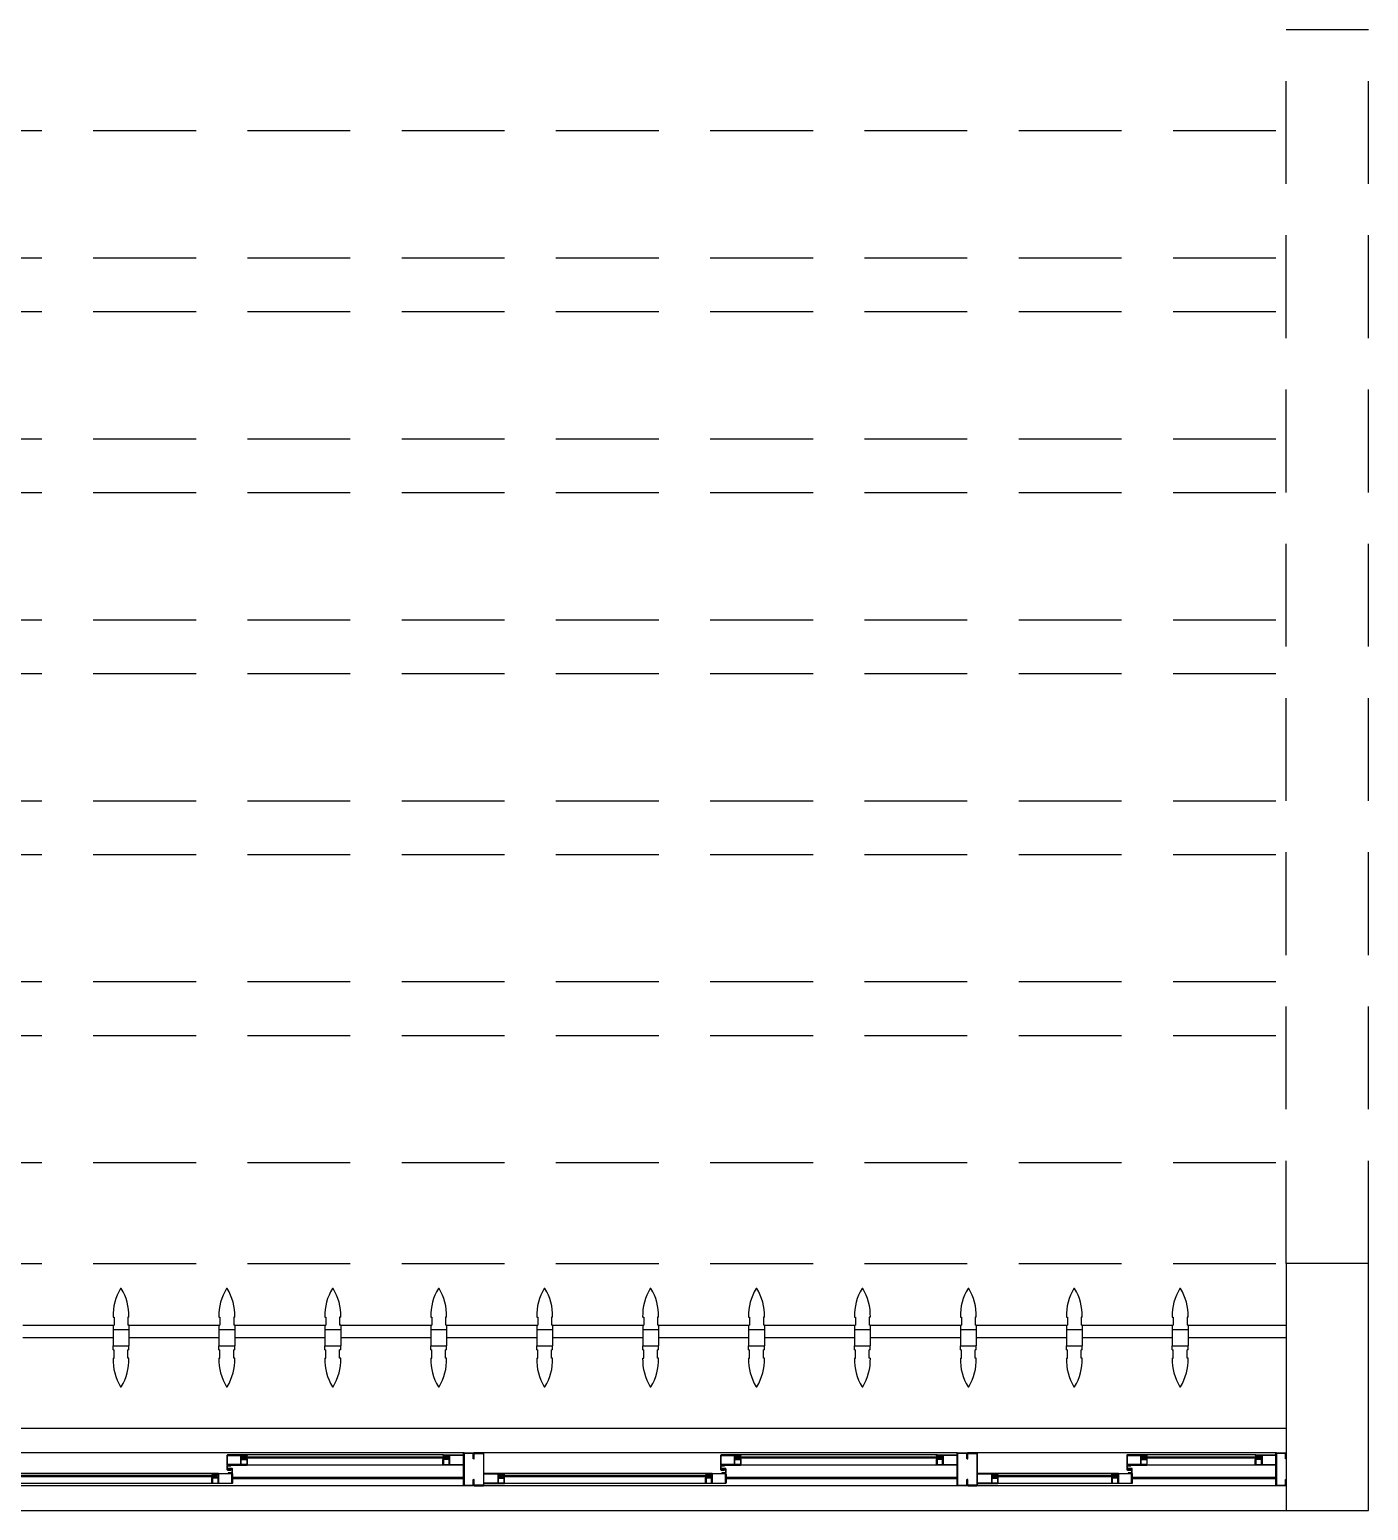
# Model space of a CAD drawing. Header units: millimetres. Extents: x 1887 to 2405, y 1100 to 1335.
# Drawn here: x 2078.505 to 2081.76, y 1181.048 to 1184.648 of the extents above; entities that cross this region are included whole.
import ezdxf

# ---------------------------------------------------------------- set-up
doc = ezdxf.new("R2010")
doc.units = ezdxf.units.MM
doc.linetypes.add('HIDDEN', pattern=[0.375, 0.25, -0.125])
for name, color, linetype in [('AR-BRISES', 1, 'Continuous'), ('AR-ESQ', 1, 'Continuous'), ('AR-ESTC', 3, 'Continuous'), ('AR-PEITORIL', 1, 'Continuous'), ('AR-PROJ', 1, 'HIDDEN'), ('BR-PAINEL', 1, 'Continuous'), ('BR-SUPORTE', 1, 'Continuous'), ('DT-ESQ-BAGUETE-C', 2, 'Continuous'), ('DT-ESQ-BAGUETE-V', 1, 'Continuous'), ('DT-ESQ-CHAPA DOBRADA-V', 1, 'Continuous'), ('DT-ESQ-PERFIL CADEIRA-C', 2, 'Continuous'), ('DT-ESQ-PERFIL CADEIRA-V', 1, 'Continuous'), ('DT-ESQ-PERFIL U SIMPLES-C', 2, 'Continuous'), ('DT-ESQ-PERFIL U-C', 2, 'Continuous'), ('DT-ESQ-PERFIL U-V', 1, 'Continuous'), ('DT-ESQ-VIDRO-C', 2, 'Continuous'), ('PG-PROJ', 1, 'HIDDEN')]:
    doc.layers.add(name, color=color, linetype=linetype)

# ---------------------------------------------------------------- blocks, each defined once
blk = doc.blocks.new('EF40-P')
at = {"layer": 'DT-ESQ-BAGUETE-C', "color": 2, "ltscale": 0.1}
for points in [[(0.4225, -0.08), (0.409, -0.08), (0.409, -0.0785), (0.422, -0.0785, 0.414214), (0.4225, -0.078), (0.4225, -0.067, 0.414214), (0.422, -0.0665), (0.409, -0.0665), (0.409, -0.065), (0.4225, -0.065, -0.414214), (0.424, -0.0665), (0.424, -0.0785, -0.414214)], [(0.7015, -0.08), (0.715, -0.08), (0.715, -0.0785), (0.702, -0.0785, -0.414214), (0.7015, -0.078), (0.7015, -0.067, -0.414214), (0.702, -0.0665), (0.715, -0.0665), (0.715, -0.065), (0.7015, -0.065, 0.414214), (0.7, -0.0665), (0.7, -0.0785, 0.414214)], [(1.41, -0.08), (1.3965, -0.08), (1.3965, -0.0785), (1.4095, -0.0785, 0.414214), (1.41, -0.078), (1.41, -0.067, 0.414214), (1.4095, -0.0665), (1.3965, -0.0665), (1.3965, -0.065), (1.41, -0.065, -0.414214), (1.4115, -0.0665), (1.4115, -0.0785, -0.414214)], [(1.9015, -0.08), (1.915, -0.08), (1.915, -0.0785), (1.902, -0.0785, -0.414214), (1.9015, -0.078), (1.9015, -0.067, -0.414214), (1.902, -0.0665), (1.915, -0.0665), (1.915, -0.065), (1.9015, -0.065, 0.414214), (1.9, -0.0665), (1.9, -0.0785, 0.414214)], [(2.61, -0.08), (2.5965, -0.08), (2.5965, -0.0785), (2.6095, -0.0785, 0.414214), (2.61, -0.078), (2.61, -0.067, 0.414214), (2.6095, -0.0665), (2.5965, -0.0665), (2.5965, -0.065), (2.61, -0.065, -0.414214), (2.6115, -0.0665), (2.6115, -0.0785, -0.414214)], [(0.0735, -0.125), (0.06, -0.125), (0.06, -0.1235), (0.073, -0.1235, 0.414214), (0.0735, -0.123), (0.0735, -0.112, 0.414214), (0.073, -0.1115), (0.06, -0.1115), (0.06, -0.11), (0.0735, -0.11, -0.414214), (0.075, -0.1115), (0.075, -0.1235, -0.414214)], [(0.339, -0.125), (0.3525, -0.125), (0.3525, -0.1235), (0.3395, -0.1235, -0.414214), (0.339, -0.123), (0.339, -0.112, -0.414214), (0.3395, -0.1115), (0.3525, -0.1115), (0.3525, -0.11), (0.339, -0.11, 0.414214), (0.3375, -0.1115), (0.3375, -0.1235, 0.414214)], [(0.8485, -0.125), (0.835, -0.125), (0.835, -0.1235), (0.848, -0.1235, 0.414214), (0.8485, -0.123), (0.8485, -0.112, 0.414214), (0.848, -0.1115), (0.835, -0.1115), (0.835, -0.11), (0.8485, -0.11, -0.414214), (0.85, -0.1115), (0.85, -0.1235, -0.414214)], [(1.3265, -0.125), (1.34, -0.125), (1.34, -0.1235), (1.327, -0.1235, -0.414214), (1.3265, -0.123), (1.3265, -0.112, -0.414214), (1.327, -0.1115), (1.34, -0.1115), (1.34, -0.11), (1.3265, -0.11, 0.414214), (1.325, -0.1115), (1.325, -0.1235, 0.414214)], [(2.0485, -0.125), (2.035, -0.125), (2.035, -0.1235), (2.048, -0.1235, 0.414214), (2.0485, -0.123), (2.0485, -0.112, 0.414214), (2.048, -0.1115), (2.035, -0.1115), (2.035, -0.11), (2.0485, -0.11, -0.414214), (2.05, -0.1115), (2.05, -0.1235, -0.414214)], [(2.5265, -0.125), (2.54, -0.125), (2.54, -0.1235), (2.527, -0.1235, -0.414214), (2.5265, -0.123), (2.5265, -0.112, -0.414214), (2.527, -0.1115), (2.54, -0.1115), (2.54, -0.11), (2.5265, -0.11, 0.414214), (2.525, -0.1115), (2.525, -0.1235, 0.414214)]]:
    blk.add_lwpolyline(points, format="xyb", close=True, dxfattribs=at)
at = {"layer": 'DT-ESQ-BAGUETE-V', "ltscale": 0.1}
for p, q in [((0.4225, -0.065), (0.7015, -0.065)), ((1.41, -0.065), (1.9015, -0.065)), ((2.61, -0.065), (3.1015, -0.065))]:
    blk.add_line(p, q, dxfattribs=at)
at = {"layer": 'DT-ESQ-BAGUETE-V', "color": 1, "ltscale": 0.1}
for p, q in [((0.0735, -0.11), (0.339, -0.11)), ((0.8485, -0.11), (1.3265, -0.11)), ((2.0485, -0.11), (2.5265, -0.11))]:
    blk.add_line(p, q, dxfattribs=at)
at = {"layer": 'DT-ESQ-CHAPA DOBRADA-V', "ltscale": 0.1}
for p, q in [((0.025, -0.077), (0.374, -0.077)), ((0.025, -0.08), (0.374, -0.08)), ((0.8, -0.077), (1.3615, -0.077)), ((0.8, -0.08), (1.3615, -0.08))]:
    blk.add_line(p, q, dxfattribs=at)
at = {"layer": 'DT-ESQ-CHAPA DOBRADA-V', "color": 1, "ltscale": 0.1}
for p, q in [((2, -0.077), (2.5615, -0.077)), ((2, -0.08), (2.5615, -0.08))]:
    blk.add_line(p, q, dxfattribs=at)
at = {"layer": 'DT-ESQ-PERFIL CADEIRA-C', "color": 2, "ltscale": 0.1}
for p, q in [((0.376, -0.0885), (0.4225, -0.0885)), ((0.75, -0.0885), (0.7015, -0.0885)), ((1.3635, -0.0885), (1.41, -0.0885)), ((1.95, -0.0885), (1.9015, -0.0885)), ((2.5635, -0.0885), (2.61, -0.0885)), ((0.025, -0.1335), (0.0735, -0.1335)), ((0.3855, -0.1335), (0.339, -0.1335)), ((0.8, -0.1335), (0.8485, -0.1335)), ((1.373, -0.1335), (1.3265, -0.1335)), ((2, -0.1335), (2.0485, -0.1335)), ((2.573, -0.1335), (2.5265, -0.1335))]:
    blk.add_line(p, q, dxfattribs=at)
for points in [[(0.4225, -0.087, -1), (0.4225, -0.09), (0.376, -0.09, -0.414214), (0.374, -0.088), (0.374, -0.067, -0.414214), (0.376, -0.065), (0.4075, -0.065, -0.414214), (0.409, -0.0665), (0.409, -0.087)], [(0.409, -0.0885, -0.198913), (0.4079, -0.0881, -0.198913), (0.4075, -0.087), (0.4075, -0.067, 0.414214), (0.407, -0.0665), (0.376, -0.0665, 0.414214), (0.3755, -0.067), (0.3755, -0.088, 0.414214), (0.376, -0.0885)], [(0.7015, -0.09), (0.75, -0.09), (0.75, -0.0885), (0.715, -0.0885, 0.198912), (0.7161, -0.0881, 0.198913), (0.7165, -0.087), (0.7165, -0.067, -0.414214), (0.717, -0.0665), (0.75, -0.0665), (0.75, -0.065), (0.7165, -0.065, 0.414214), (0.715, -0.0665), (0.715, -0.0785), (0.715, -0.08), (0.715, -0.087), (0.7015, -0.087, 1)], [(1.41, -0.087, -1), (1.41, -0.09), (1.3635, -0.09, -0.414214), (1.3615, -0.088), (1.3615, -0.067, -0.414214), (1.3635, -0.065), (1.395, -0.065, -0.414214), (1.3965, -0.0665), (1.3965, -0.087)], [(1.3965, -0.0885, -0.198913), (1.3954, -0.0881, -0.198913), (1.395, -0.087), (1.395, -0.067, 0.414214), (1.3945, -0.0665), (1.3635, -0.0665, 0.414214), (1.363, -0.067), (1.363, -0.088, 0.414214), (1.3635, -0.0885)], [(1.9015, -0.09), (1.95, -0.09), (1.95, -0.0885), (1.915, -0.0885, 0.198912), (1.9161, -0.0881, 0.198913), (1.9165, -0.087), (1.9165, -0.067, -0.414214), (1.917, -0.0665), (1.95, -0.0665), (1.95, -0.065), (1.9165, -0.065, 0.414214), (1.915, -0.0665), (1.915, -0.0785), (1.915, -0.08), (1.915, -0.087), (1.9015, -0.087, 1)], [(2.61, -0.087, -1), (2.61, -0.09), (2.5635, -0.09, -0.414214), (2.5615, -0.088), (2.5615, -0.067, -0.414214), (2.5635, -0.065), (2.595, -0.065, -0.414214), (2.5965, -0.0665), (2.5965, -0.087)], [(2.5965, -0.0885, -0.198913), (2.5954, -0.0881, -0.198913), (2.595, -0.087), (2.595, -0.067, 0.414214), (2.5945, -0.0665), (2.5635, -0.0665, 0.414214), (2.563, -0.067), (2.563, -0.088, 0.414214), (2.5635, -0.0885)], [(0.0735, -0.135), (0.025, -0.135), (0.025, -0.1335), (0.06, -0.1335, -0.198912), (0.0589, -0.1331, -0.198913), (0.0585, -0.132), (0.0585, -0.112, 0.414214), (0.058, -0.1115), (0.025, -0.1115), (0.025, -0.11), (0.0585, -0.11, -0.414214), (0.06, -0.1115), (0.06, -0.1235), (0.06, -0.125), (0.06, -0.132), (0.0735, -0.132, -1)], [(0.339, -0.132, 1), (0.339, -0.135), (0.3855, -0.135, 0.414214), (0.3875, -0.133), (0.3875, -0.112, 0.414214), (0.3855, -0.11), (0.354, -0.11, 0.414214), (0.3525, -0.1115), (0.3525, -0.132)], [(0.3525, -0.1335, 0.198913), (0.3536, -0.1331, 0.198913), (0.354, -0.132), (0.354, -0.112, -0.414214), (0.3545, -0.1115), (0.3855, -0.1115, -0.414214), (0.386, -0.112), (0.386, -0.133, -0.414214), (0.3855, -0.1335)], [(0.8485, -0.135), (0.8, -0.135), (0.8, -0.1335), (0.835, -0.1335, -0.198912), (0.8339, -0.1331, -0.198913), (0.8335, -0.132), (0.8335, -0.112, 0.414214), (0.833, -0.1115), (0.8, -0.1115), (0.8, -0.11), (0.8335, -0.11, -0.414214), (0.835, -0.1115), (0.835, -0.1235), (0.835, -0.125), (0.835, -0.132), (0.8485, -0.132, -1)], [(1.3265, -0.132, 1), (1.3265, -0.135), (1.373, -0.135, 0.414214), (1.375, -0.133), (1.375, -0.112, 0.414214), (1.373, -0.11), (1.3415, -0.11, 0.414214), (1.34, -0.1115), (1.34, -0.132)], [(1.34, -0.1335, 0.198913), (1.3411, -0.1331, 0.198913), (1.3415, -0.132), (1.3415, -0.112, -0.414214), (1.342, -0.1115), (1.373, -0.1115, -0.414214), (1.3735, -0.112), (1.3735, -0.133, -0.414214), (1.373, -0.1335)], [(2.0485, -0.135), (2, -0.135), (2, -0.1335), (2.035, -0.1335, -0.198912), (2.0339, -0.1331, -0.198913), (2.0335, -0.132), (2.0335, -0.112, 0.414214), (2.033, -0.1115), (2, -0.1115), (2, -0.11), (2.0335, -0.11, -0.414214), (2.035, -0.1115), (2.035, -0.1235), (2.035, -0.125), (2.035, -0.132), (2.0485, -0.132, -1)], [(2.5265, -0.132, 1), (2.5265, -0.135), (2.573, -0.135, 0.414214), (2.575, -0.133), (2.575, -0.112, 0.414214), (2.573, -0.11), (2.5415, -0.11, 0.414214), (2.54, -0.1115), (2.54, -0.132)], [(2.54, -0.1335, 0.198913), (2.5411, -0.1331, 0.198913), (2.5415, -0.132), (2.5415, -0.112, -0.414214), (2.542, -0.1115), (2.573, -0.1115, -0.414214), (2.5735, -0.112), (2.5735, -0.133, -0.414214), (2.573, -0.1335)]]:
    blk.add_lwpolyline(points, format="xyb", close=True, dxfattribs=at)
at = {"layer": 'DT-ESQ-PERFIL CADEIRA-V', "ltscale": 0.1}
for p, q in [((0.4075, -0.09), (0.7015, -0.09)), ((1.395, -0.09), (1.9015, -0.09))]:
    blk.add_line(p, q, dxfattribs=at)
at = {"layer": 'DT-ESQ-PERFIL CADEIRA-V', "color": 1, "ltscale": 0.1}
for p, q in [((2.595, -0.09), (3.1015, -0.09)), ((0.0735, -0.135), (0.339, -0.135)), ((0.8485, -0.135), (1.3265, -0.135)), ((2.0485, -0.135), (2.5265, -0.135))]:
    blk.add_line(p, q, dxfattribs=at)
at = {"layer": 'DT-ESQ-PERFIL U SIMPLES-C', "color": 2, "ltscale": 0.1}
for points in [[(0.376, -0.102), (0.384, -0.102), (0.384, -0.1005), (0.376, -0.1005, -0.414214), (0.3755, -0.1), (0.3755, -0.092, -0.414214), (0.376, -0.0915), (0.384, -0.0915), (0.384, -0.09), (0.376, -0.09, 0.414214), (0.374, -0.092), (0.374, -0.1, 0.414214)], [(0.3855, -0.098), (0.3775, -0.098), (0.3775, -0.0995), (0.3855, -0.0995, -0.414214), (0.386, -0.1), (0.386, -0.108, -0.414214), (0.3855, -0.1085), (0.3775, -0.1085), (0.3775, -0.11), (0.3855, -0.11, 0.414214), (0.3875, -0.108), (0.3875, -0.1, 0.414214)], [(1.3635, -0.102), (1.3715, -0.102), (1.3715, -0.1005), (1.3635, -0.1005, -0.414214), (1.363, -0.1), (1.363, -0.092, -0.414214), (1.3635, -0.0915), (1.3715, -0.0915), (1.3715, -0.09), (1.3635, -0.09, 0.414214), (1.3615, -0.092), (1.3615, -0.1, 0.414214)], [(1.373, -0.098), (1.365, -0.098), (1.365, -0.0995), (1.373, -0.0995, -0.414214), (1.3735, -0.1), (1.3735, -0.108, -0.414214), (1.373, -0.1085), (1.365, -0.1085), (1.365, -0.11), (1.373, -0.11, 0.414214), (1.375, -0.108), (1.375, -0.1, 0.414214)], [(2.5635, -0.102), (2.5715, -0.102), (2.5715, -0.1005), (2.5635, -0.1005, -0.414214), (2.563, -0.1), (2.563, -0.092, -0.414214), (2.5635, -0.0915), (2.5715, -0.0915), (2.5715, -0.09), (2.5635, -0.09, 0.414214), (2.5615, -0.092), (2.5615, -0.1, 0.414214)], [(2.573, -0.098), (2.565, -0.098), (2.565, -0.0995), (2.573, -0.0995, -0.414214), (2.5735, -0.1), (2.5735, -0.108, -0.414214), (2.573, -0.1085), (2.565, -0.1085), (2.565, -0.11), (2.573, -0.11, 0.414214), (2.575, -0.108), (2.575, -0.1, 0.414214)]]:
    blk.add_lwpolyline(points, format="xyb", close=True, dxfattribs=at)
at = {"layer": 'DT-ESQ-PERFIL U-C', "color": 2, "ltscale": 0.1}
for points in [[(0, -0.0615, -0.414214), (0.0015, -0.06), (0.0235, -0.06, -0.414214), (0.025, -0.0615), (0.025, -0.1385, -0.414214), (0.0235, -0.14), (0.0015, -0.14, -0.414214), (0, -0.1385), (0, -0.125), (0.0015, -0.125), (0.0015, -0.138, 0.414214), (0.002, -0.1385), (0.023, -0.1385, 0.414214), (0.0235, -0.138), (0.0235, -0.062, 0.414214), (0.023, -0.0615), (0.002, -0.0615, 0.414214), (0.0015, -0.062), (0.0015, -0.075), (0, -0.075)], [(0.775, -0.0615, 0.414214), (0.7735, -0.06), (0.7515, -0.06, 0.414214), (0.75, -0.0615), (0.75, -0.1385, 0.414214), (0.7515, -0.14), (0.7735, -0.14, 0.414214), (0.775, -0.1385), (0.775, -0.125), (0.7735, -0.125), (0.7735, -0.138, -0.414214), (0.773, -0.1385), (0.752, -0.1385, -0.414214), (0.7515, -0.138), (0.7515, -0.062, -0.414214), (0.752, -0.0615), (0.773, -0.0615, -0.414214), (0.7735, -0.062), (0.7735, -0.075), (0.775, -0.075)], [(0.775, -0.0615, -0.414214), (0.7765, -0.06), (0.7985, -0.06, -0.414214), (0.8, -0.0615), (0.8, -0.1385, -0.414214), (0.7985, -0.14), (0.7765, -0.14, -0.414214), (0.775, -0.1385), (0.775, -0.125), (0.7765, -0.125), (0.7765, -0.138, 0.414214), (0.777, -0.1385), (0.798, -0.1385, 0.414214), (0.7985, -0.138), (0.7985, -0.062, 0.414214), (0.798, -0.0615), (0.777, -0.0615, 0.414214), (0.7765, -0.062), (0.7765, -0.075), (0.775, -0.075)], [(1.975, -0.0615, 0.414214), (1.9735, -0.06), (1.9515, -0.06, 0.414214), (1.95, -0.0615), (1.95, -0.1385, 0.414214), (1.9515, -0.14), (1.9735, -0.14, 0.414214), (1.975, -0.1385), (1.975, -0.125), (1.9735, -0.125), (1.9735, -0.138, -0.414214), (1.973, -0.1385), (1.952, -0.1385, -0.414214), (1.9515, -0.138), (1.9515, -0.062, -0.414214), (1.952, -0.0615), (1.973, -0.0615, -0.414214), (1.9735, -0.062), (1.9735, -0.075), (1.975, -0.075)], [(1.975, -0.0615, -0.414214), (1.9765, -0.06), (1.9985, -0.06, -0.414214), (2, -0.0615), (2, -0.1385, -0.414214), (1.9985, -0.14), (1.9765, -0.14, -0.414214), (1.975, -0.1385), (1.975, -0.125), (1.9765, -0.125), (1.9765, -0.138, 0.414214), (1.977, -0.1385), (1.998, -0.1385, 0.414214), (1.9985, -0.138), (1.9985, -0.062, 0.414214), (1.998, -0.0615), (1.977, -0.0615, 0.414214), (1.9765, -0.062), (1.9765, -0.075), (1.975, -0.075)]]:
    blk.add_lwpolyline(points, format="xyb", close=True, dxfattribs=at)
at = {"layer": 'DT-ESQ-PERFIL U-V', "color": 1, "ltscale": 0.1}
for p, q in [((0.0235, -0.06), (0.7515, -0.06)), ((0.7985, -0.06), (1.9515, -0.06)), ((1.9985, -0.06), (3.1515, -0.06)), ((0.0235, -0.14), (0.7515, -0.14)), ((0.7985, -0.14), (1.9515, -0.14)), ((1.9985, -0.14), (3.1515, -0.14))]:
    blk.add_line(p, q, dxfattribs=at)
at = {"layer": 'DT-ESQ-VIDRO-C', "ltscale": 0.1}
for points in [[(0.7125, -0.085), (0.7125, -0.082), (0.4115, -0.082), (0.4115, -0.085)], [(1.9125, -0.085), (1.9125, -0.082), (1.399, -0.082), (1.399, -0.085)], [(3.1125, -0.085), (3.1125, -0.082), (2.599, -0.082), (2.599, -0.085)], [(0.063, -0.13), (0.063, -0.127), (0.3495, -0.127), (0.3495, -0.13)], [(0.838, -0.13), (0.838, -0.127), (1.337, -0.127), (1.337, -0.13)], [(2.038, -0.13), (2.038, -0.127), (2.537, -0.127), (2.537, -0.13)]]:
    blk.add_lwpolyline(points, close=True, dxfattribs=at)
blk = doc.blocks.new('BR-MODULO8')
at = {"layer": 'BR-PAINEL'}
for p, q in [((-2.8517, 0.27), (-2.8492, 0.27)), ((-2.8492, 0.27), (-2.8492, 0.25)), ((-2.8158, 0.27), (-2.8158, 0.25)), ((-2.8133, 0.27), (-2.8158, 0.27)), ((-2.5942, 0.27), (-2.5917, 0.27)), ((-2.5917, 0.27), (-2.5917, 0.25)), ((-2.5583, 0.27), (-2.5583, 0.25)), ((-2.5558, 0.27), (-2.5583, 0.27)), ((-2.3367, 0.27), (-2.3342, 0.27)), ((-2.3342, 0.27), (-2.3342, 0.25)), ((-2.3008, 0.27), (-2.3008, 0.25)), ((-2.2983, 0.27), (-2.3008, 0.27)), ((-2.0792, 0.27), (-2.0767, 0.27)), ((-2.0767, 0.27), (-2.0767, 0.25)), ((-2.0433, 0.27), (-2.0433, 0.25)), ((-2.0408, 0.27), (-2.0433, 0.27)), ((-1.8217, 0.27), (-1.8192, 0.27)), ((-1.8192, 0.27), (-1.8192, 0.25)), ((-1.7858, 0.27), (-1.7858, 0.25)), ((-1.7833, 0.27), (-1.7858, 0.27)), ((-1.5642, 0.27), (-1.5617, 0.27)), ((-1.5617, 0.27), (-1.5617, 0.25)), ((-1.5283, 0.27), (-1.5283, 0.25)), ((-1.5258, 0.27), (-1.5283, 0.27)), ((-1.3067, 0.27), (-1.3042, 0.27)), ((-1.3042, 0.27), (-1.3042, 0.25)), ((-1.2708, 0.27), (-1.2708, 0.25)), ((-1.2683, 0.27), (-1.2708, 0.27)), ((-1.0492, 0.27), (-1.0467, 0.27)), ((-1.0467, 0.27), (-1.0467, 0.25)), ((-1.0133, 0.27), (-1.0133, 0.25)), ((-1.0108, 0.27), (-1.0133, 0.27)), ((-0.7917, 0.27), (-0.7892, 0.27)), ((-0.7892, 0.27), (-0.7892, 0.25)), ((-0.7558, 0.27), (-0.7558, 0.25)), ((-0.7533, 0.27), (-0.7558, 0.27)), ((-0.5342, 0.27), (-0.5317, 0.27)), ((-0.5317, 0.27), (-0.5317, 0.25)), ((-0.4958, 0.27), (-0.4983, 0.27)), ((-0.4983, 0.27), (-0.4983, 0.25)), ((-0.2767, 0.27), (-0.2742, 0.27)), ((-0.2742, 0.27), (-0.2742, 0.25)), ((-0.2408, 0.27), (-0.2408, 0.25)), ((-0.2383, 0.27), (-0.2408, 0.27)), ((-2.8517, 0.25), (-2.8517, 0.24)), ((-2.8517, 0.25), (-2.8492, 0.25)), ((-2.8517, 0.24), (-2.8133, 0.24)), ((-2.8517, 0.24), (-2.8517, 0.2)), ((-2.8133, 0.25), (-2.8158, 0.25)), ((-2.8133, 0.25), (-2.8133, 0.24)), ((-2.8133, 0.24), (-2.8133, 0.2)), ((-2.5942, 0.25), (-2.5942, 0.24)), ((-2.5942, 0.25), (-2.5917, 0.25)), ((-2.5942, 0.24), (-2.5558, 0.24)), ((-2.5942, 0.24), (-2.5942, 0.2)), ((-2.5558, 0.25), (-2.5583, 0.25)), ((-2.5558, 0.25), (-2.5558, 0.24)), ((-2.5558, 0.24), (-2.5558, 0.2)), ((-2.3367, 0.25), (-2.3367, 0.24)), ((-2.3367, 0.25), (-2.3342, 0.25)), ((-2.3367, 0.24), (-2.2983, 0.24)), ((-2.3367, 0.24), (-2.3367, 0.2)), ((-2.2983, 0.25), (-2.3008, 0.25)), ((-2.2983, 0.25), (-2.2983, 0.24)), ((-2.2983, 0.24), (-2.2983, 0.2)), ((-2.0792, 0.25), (-2.0792, 0.24)), ((-2.0792, 0.25), (-2.0767, 0.25)), ((-2.0792, 0.24), (-2.0408, 0.24)), ((-2.0792, 0.24), (-2.0792, 0.2)), ((-2.0408, 0.25), (-2.0433, 0.25)), ((-2.0408, 0.25), (-2.0408, 0.24)), ((-2.0408, 0.24), (-2.0408, 0.2)), ((-1.8217, 0.25), (-1.8217, 0.24)), ((-1.8217, 0.25), (-1.8192, 0.25)), ((-1.8217, 0.24), (-1.7833, 0.24)), ((-1.8217, 0.24), (-1.8217, 0.2)), ((-1.7833, 0.25), (-1.7858, 0.25)), ((-1.7833, 0.25), (-1.7833, 0.24)), ((-1.7833, 0.24), (-1.7833, 0.2)), ((-1.5642, 0.25), (-1.5642, 0.24)), ((-1.5642, 0.25), (-1.5617, 0.25)), ((-1.5642, 0.24), (-1.5258, 0.24)), ((-1.5642, 0.24), (-1.5642, 0.2)), ((-1.5258, 0.25), (-1.5283, 0.25)), ((-1.5258, 0.25), (-1.5258, 0.24)), ((-1.5258, 0.24), (-1.5258, 0.2)), ((-1.3067, 0.25), (-1.3067, 0.24)), ((-1.3067, 0.25), (-1.3042, 0.25)), ((-1.3067, 0.24), (-1.2683, 0.24)), ((-1.3067, 0.24), (-1.3067, 0.2)), ((-1.2683, 0.25), (-1.2708, 0.25)), ((-1.2683, 0.25), (-1.2683, 0.24)), ((-1.2683, 0.24), (-1.2683, 0.2)), ((-1.0492, 0.25), (-1.0492, 0.24)), ((-1.0492, 0.25), (-1.0467, 0.25)), ((-1.0492, 0.24), (-1.0108, 0.24)), ((-1.0492, 0.24), (-1.0492, 0.2)), ((-1.0108, 0.25), (-1.0133, 0.25)), ((-1.0108, 0.25), (-1.0108, 0.24)), ((-1.0108, 0.24), (-1.0108, 0.2)), ((-0.7917, 0.25), (-0.7917, 0.24)), ((-0.7917, 0.25), (-0.7892, 0.25)), ((-0.7917, 0.24), (-0.7533, 0.24)), ((-0.7917, 0.24), (-0.7917, 0.2)), ((-0.7533, 0.25), (-0.7558, 0.25)), ((-0.7533, 0.25), (-0.7533, 0.24)), ((-0.7533, 0.24), (-0.7533, 0.2)), ((-0.5342, 0.25), (-0.5317, 0.25)), ((-0.5342, 0.25), (-0.5342, 0.24)), ((-0.5342, 0.24), (-0.5342, 0.2)), ((-0.5342, 0.24), (-0.4958, 0.24)), ((-0.4958, 0.25), (-0.4983, 0.25)), ((-0.4958, 0.25), (-0.4958, 0.24)), ((-0.4958, 0.24), (-0.4958, 0.2)), ((-0.2767, 0.25), (-0.2767, 0.24)), ((-0.2767, 0.25), (-0.2742, 0.25)), ((-0.2767, 0.24), (-0.2383, 0.24)), ((-0.2767, 0.24), (-0.2767, 0.2)), ((-0.2383, 0.25), (-0.2408, 0.25)), ((-0.2383, 0.25), (-0.2383, 0.24)), ((-0.2383, 0.24), (-0.2383, 0.2)), ((-2.8517, 0.2), (-2.8133, 0.2)), ((-2.8517, 0.19), (-2.8517, 0.2)), ((-2.8517, 0.19), (-2.8492, 0.19)), ((-2.8492, 0.17), (-2.8492, 0.19)), ((-2.8133, 0.19), (-2.8158, 0.19)), ((-2.8158, 0.17), (-2.8158, 0.19)), ((-2.8133, 0.19), (-2.8133, 0.2)), ((-2.5942, 0.2), (-2.5558, 0.2)), ((-2.5942, 0.19), (-2.5942, 0.2)), ((-2.5942, 0.19), (-2.5917, 0.19)), ((-2.5917, 0.17), (-2.5917, 0.19)), ((-2.5558, 0.19), (-2.5583, 0.19)), ((-2.5583, 0.17), (-2.5583, 0.19)), ((-2.5558, 0.19), (-2.5558, 0.2)), ((-2.3367, 0.2), (-2.2983, 0.2)), ((-2.3367, 0.19), (-2.3367, 0.2)), ((-2.3367, 0.19), (-2.3342, 0.19)), ((-2.3342, 0.17), (-2.3342, 0.19)), ((-2.2983, 0.19), (-2.3008, 0.19)), ((-2.3008, 0.17), (-2.3008, 0.19)), ((-2.2983, 0.19), (-2.2983, 0.2)), ((-2.0792, 0.2), (-2.0408, 0.2)), ((-2.0792, 0.19), (-2.0792, 0.2)), ((-2.0792, 0.19), (-2.0767, 0.19)), ((-2.0767, 0.17), (-2.0767, 0.19)), ((-2.0408, 0.19), (-2.0433, 0.19)), ((-2.0433, 0.17), (-2.0433, 0.19)), ((-2.0408, 0.19), (-2.0408, 0.2)), ((-1.8217, 0.2), (-1.7833, 0.2)), ((-1.8217, 0.19), (-1.8217, 0.2)), ((-1.8217, 0.19), (-1.8192, 0.19)), ((-1.8192, 0.17), (-1.8192, 0.19)), ((-1.7833, 0.19), (-1.7858, 0.19)), ((-1.7858, 0.17), (-1.7858, 0.19)), ((-1.7833, 0.19), (-1.7833, 0.2)), ((-1.5642, 0.2), (-1.5258, 0.2)), ((-1.5642, 0.19), (-1.5642, 0.2)), ((-1.5642, 0.19), (-1.5617, 0.19)), ((-1.5617, 0.17), (-1.5617, 0.19)), ((-1.5258, 0.19), (-1.5283, 0.19)), ((-1.5283, 0.17), (-1.5283, 0.19)), ((-1.5258, 0.19), (-1.5258, 0.2)), ((-1.3067, 0.2), (-1.2683, 0.2)), ((-1.3067, 0.19), (-1.3067, 0.2)), ((-1.3067, 0.19), (-1.3042, 0.19)), ((-1.3042, 0.17), (-1.3042, 0.19)), ((-1.2683, 0.19), (-1.2708, 0.19)), ((-1.2708, 0.17), (-1.2708, 0.19)), ((-1.2683, 0.19), (-1.2683, 0.2)), ((-1.0492, 0.2), (-1.0108, 0.2)), ((-1.0492, 0.19), (-1.0492, 0.2)), ((-1.0492, 0.19), (-1.0467, 0.19)), ((-1.0467, 0.17), (-1.0467, 0.19)), ((-1.0108, 0.19), (-1.0133, 0.19)), ((-1.0133, 0.17), (-1.0133, 0.19)), ((-1.0108, 0.19), (-1.0108, 0.2)), ((-0.7917, 0.2), (-0.7533, 0.2)), ((-0.7917, 0.19), (-0.7917, 0.2)), ((-0.7917, 0.19), (-0.7892, 0.19)), ((-0.7892, 0.17), (-0.7892, 0.19)), ((-0.7533, 0.19), (-0.7558, 0.19)), ((-0.7558, 0.17), (-0.7558, 0.19)), ((-0.7533, 0.19), (-0.7533, 0.2)), ((-0.5342, 0.19), (-0.5342, 0.2)), ((-0.5342, 0.2), (-0.4958, 0.2)), ((-0.5342, 0.19), (-0.5317, 0.19)), ((-0.5317, 0.17), (-0.5317, 0.19)), ((-0.4983, 0.17), (-0.4983, 0.19)), ((-0.4958, 0.19), (-0.4983, 0.19)), ((-0.4958, 0.19), (-0.4958, 0.2)), ((-0.2767, 0.2), (-0.2383, 0.2)), ((-0.2767, 0.19), (-0.2767, 0.2)), ((-0.2767, 0.19), (-0.2742, 0.19)), ((-0.2742, 0.17), (-0.2742, 0.19)), ((-0.2383, 0.19), (-0.2408, 0.19)), ((-0.2408, 0.17), (-0.2408, 0.19)), ((-0.2383, 0.19), (-0.2383, 0.2)), ((-2.8517, 0.17), (-2.8492, 0.17)), ((-2.8133, 0.17), (-2.8158, 0.17)), ((-2.5942, 0.17), (-2.5917, 0.17)), ((-2.5558, 0.17), (-2.5583, 0.17)), ((-2.3367, 0.17), (-2.3342, 0.17)), ((-2.2983, 0.17), (-2.3008, 0.17)), ((-2.0792, 0.17), (-2.0767, 0.17)), ((-2.0408, 0.17), (-2.0433, 0.17)), ((-1.8217, 0.17), (-1.8192, 0.17)), ((-1.7833, 0.17), (-1.7858, 0.17)), ((-1.5642, 0.17), (-1.5617, 0.17)), ((-1.5258, 0.17), (-1.5283, 0.17)), ((-1.3067, 0.17), (-1.3042, 0.17)), ((-1.2683, 0.17), (-1.2708, 0.17)), ((-1.0492, 0.17), (-1.0467, 0.17)), ((-1.0108, 0.17), (-1.0133, 0.17)), ((-0.7917, 0.17), (-0.7892, 0.17)), ((-0.7533, 0.17), (-0.7558, 0.17)), ((-0.5342, 0.17), (-0.5317, 0.17)), ((-0.4958, 0.17), (-0.4983, 0.17)), ((-0.2767, 0.17), (-0.2742, 0.17)), ((-0.2383, 0.17), (-0.2408, 0.17))]:
    blk.add_line(p, q, dxfattribs=at)
for centre, radius, start, end in [((-2.7267, 0.2739), 0.1251, 148.4721, 181.772), ((-2.8325, 0.3387), 0.001, 37.1012, 142.8988), ((-2.9383, 0.2739), 0.1251, 358.228, 31.5279), ((-2.4692, 0.2739), 0.1251, 148.4721, 181.772), ((-2.575, 0.3387), 0.001, 37.1012, 142.8988), ((-2.6808, 0.2739), 0.1251, 358.228, 31.5279), ((-2.2117, 0.2739), 0.1251, 148.4721, 181.772), ((-2.3175, 0.3387), 0.001, 37.1012, 142.8988), ((-2.4233, 0.2739), 0.1251, 358.228, 31.5279), ((-1.9542, 0.2739), 0.1251, 148.4721, 181.772), ((-2.06, 0.3387), 0.001, 37.1012, 142.8988), ((-2.1658, 0.2739), 0.1251, 358.228, 31.5279), ((-1.6967, 0.2739), 0.1251, 148.4721, 181.772), ((-1.8025, 0.3387), 0.001, 37.1012, 142.8988), ((-1.9083, 0.2739), 0.1251, 358.228, 31.5279), ((-1.4392, 0.2739), 0.1251, 148.4721, 181.772), ((-1.545, 0.3387), 0.001, 37.1012, 142.8988), ((-1.6508, 0.2739), 0.1251, 358.228, 31.5279), ((-1.1817, 0.2739), 0.1251, 148.4721, 181.772), ((-1.2875, 0.3387), 0.001, 37.1012, 142.8988), ((-1.3933, 0.2739), 0.1251, 358.228, 31.5279), ((-0.9242, 0.2739), 0.1251, 148.4721, 181.772), ((-1.03, 0.3387), 0.001, 37.1012, 142.8988), ((-1.1358, 0.2739), 0.1251, 358.228, 31.5279), ((-0.6667, 0.2739), 0.1251, 148.4721, 181.772), ((-0.7725, 0.3387), 0.001, 37.1012, 142.8988), ((-0.8783, 0.2739), 0.1251, 358.228, 31.5279), ((-0.4092, 0.2739), 0.1251, 148.4721, 181.772), ((-0.515, 0.3387), 0.001, 37.1012, 142.8988), ((-0.6208, 0.2739), 0.1251, 358.228, 31.5279), ((-0.1517, 0.2739), 0.1251, 148.4721, 181.772), ((-0.2575, 0.3387), 0.001, 37.1012, 142.8988), ((-0.3633, 0.2739), 0.1251, 358.228, 31.5279), ((-2.7267, 0.1661), 0.1251, 178.228, 211.5279), ((-2.9383, 0.1661), 0.1251, 328.4721, 1.772), ((-2.4692, 0.1661), 0.1251, 178.228, 211.5279), ((-2.6808, 0.1661), 0.1251, 328.4721, 1.772), ((-2.2117, 0.1661), 0.1251, 178.228, 211.5279), ((-2.4233, 0.1661), 0.1251, 328.4721, 1.772), ((-1.9542, 0.1661), 0.1251, 178.228, 211.5279), ((-2.1658, 0.1661), 0.1251, 328.4721, 1.772), ((-1.6967, 0.1661), 0.1251, 178.228, 211.5279), ((-1.9083, 0.1661), 0.1251, 328.4721, 1.772), ((-1.4392, 0.1661), 0.1251, 178.228, 211.5279), ((-1.6508, 0.1661), 0.1251, 328.4721, 1.772), ((-1.1817, 0.1661), 0.1251, 178.228, 211.5279), ((-1.3933, 0.1661), 0.1251, 328.4721, 1.772), ((-0.9242, 0.1661), 0.1251, 178.228, 211.5279), ((-1.1358, 0.1661), 0.1251, 328.4721, 1.772), ((-0.6667, 0.1661), 0.1251, 178.228, 211.5279), ((-0.8783, 0.1661), 0.1251, 328.4721, 1.772), ((-0.4092, 0.1661), 0.1251, 178.228, 211.5279), ((-0.6208, 0.1661), 0.1251, 328.4721, 1.772), ((-0.1517, 0.1661), 0.1251, 178.228, 211.5279), ((-0.3633, 0.1661), 0.1251, 328.4721, 1.772), ((-2.8325, 0.1013), 0.001, 217.1012, 322.8988), ((-2.575, 0.1013), 0.001, 217.1012, 322.8988), ((-2.3175, 0.1013), 0.001, 217.1012, 322.8988), ((-2.06, 0.1013), 0.001, 217.1012, 322.8988), ((-1.8025, 0.1013), 0.001, 217.1012, 322.8988), ((-1.545, 0.1013), 0.001, 217.1012, 322.8988), ((-1.2875, 0.1013), 0.001, 217.1012, 322.8988), ((-1.03, 0.1013), 0.001, 217.1012, 322.8988), ((-0.7725, 0.1013), 0.001, 217.1012, 322.8988), ((-0.515, 0.1013), 0.001, 217.1012, 322.8988), ((-0.2575, 0.1013), 0.001, 217.1012, 322.8988)]:
    blk.add_arc(centre, radius, start, end, dxfattribs=at)
at = {"layer": 'BR-SUPORTE'}
for p, q in [((-3.0708, 0.25), (-2.8492, 0.25)), ((-3.0708, 0.22), (-2.8517, 0.22)), ((-2.8133, 0.25), (-2.5917, 0.25)), ((-2.8133, 0.22), (-2.5942, 0.22)), ((-2.5558, 0.25), (-2.3342, 0.25)), ((-2.5558, 0.22), (-2.3367, 0.22)), ((-2.2983, 0.25), (-2.0767, 0.25)), ((-2.2983, 0.22), (-2.0792, 0.22)), ((-2.0408, 0.25), (-1.8192, 0.25)), ((-2.0408, 0.22), (-1.8217, 0.22)), ((-1.7833, 0.25), (-1.5617, 0.25)), ((-1.7833, 0.22), (-1.5642, 0.22)), ((-1.5258, 0.25), (-1.3042, 0.25)), ((-1.5258, 0.22), (-1.3067, 0.22)), ((-1.2683, 0.25), (-1.0467, 0.25)), ((-1.2683, 0.22), (-1.0492, 0.22)), ((-1.0108, 0.25), (-0.7892, 0.25)), ((-1.0108, 0.22), (-0.7917, 0.22)), ((-0.7533, 0.25), (-0.5317, 0.25)), ((-0.7533, 0.22), (-0.5342, 0.22)), ((-0.4958, 0.25), (-0.2742, 0.25)), ((-0.4958, 0.22), (-0.2767, 0.22)), ((-0.2383, 0.25), (0, 0.25)), ((-0.2383, 0.22), (0, 0.22))]:
    blk.add_line(p, q, dxfattribs=at)
blk = doc.blocks.new('PG-MODULO1-PJ-C')
at = {"layer": 'PG-PROJ'}
for p, q in [((5.35, 3), (5.55, 3)), ((5.35, 0), (5.35, 3)), ((5.55, 0), (5.55, 3)), ((0.2, 2.7546), (5.35, 2.7546)), ((0.2, 2.4454), (5.35, 2.4454)), ((0.2, 2.3146), (5.35, 2.3146)), ((0.2, 2.0054), (5.35, 2.0054)), ((0.2, 1.8746), (5.35, 1.8746)), ((0.2, 1.5654), (5.35, 1.5654)), ((0.2, 1.4346), (5.35, 1.4346)), ((0.2, 1.1254), (5.35, 1.1254)), ((0.2, 0.9946), (5.35, 0.9946)), ((0.2, 0.6854), (5.35, 0.6854)), ((0.2, 0.5546), (5.35, 0.5546)), ((0.2, 0.2454), (5.35, 0.2454)), ((0.2, 0), (5.35, 0))]:
    blk.add_line(p, q, dxfattribs=at)

msp = doc.modelspace()

# ---------------------------------------------------------------- linework, layer by layer
at = {"layer": 'AR-ESTC'}
msp.add_lwpolyline([(2081.5597, 1181.6485), (2081.5597, 1181.0485), (2081.7597, 1181.0485), (2081.7597, 1181.6485)], close=True, dxfattribs=at)
at = {"layer": 'AR-PEITORIL'}
for p, q in [((2076.4097, 1181.2485), (2081.5597, 1181.2485)), ((2076.4097, 1181.0485), (2081.5597, 1181.0485))]:
    msp.add_line(p, q, dxfattribs=at)

# ---------------------------------------------------------------- block references
at = {"layer": 'AR-BRISES'}
msp.add_blockref('BR-MODULO8', (2081.5597, 1181.2485), dxfattribs=at)
at = {"layer": 'AR-ESQ', "rotation": 180}
msp.add_blockref('EF40-P', (2081.5597, 1181.0485), dxfattribs=at)
at = {"layer": 'AR-PROJ'}
msp.add_blockref('PG-MODULO1-PJ-C', (2076.2097, 1181.6485), dxfattribs=at)

doc.saveas('drawing.dxf')
